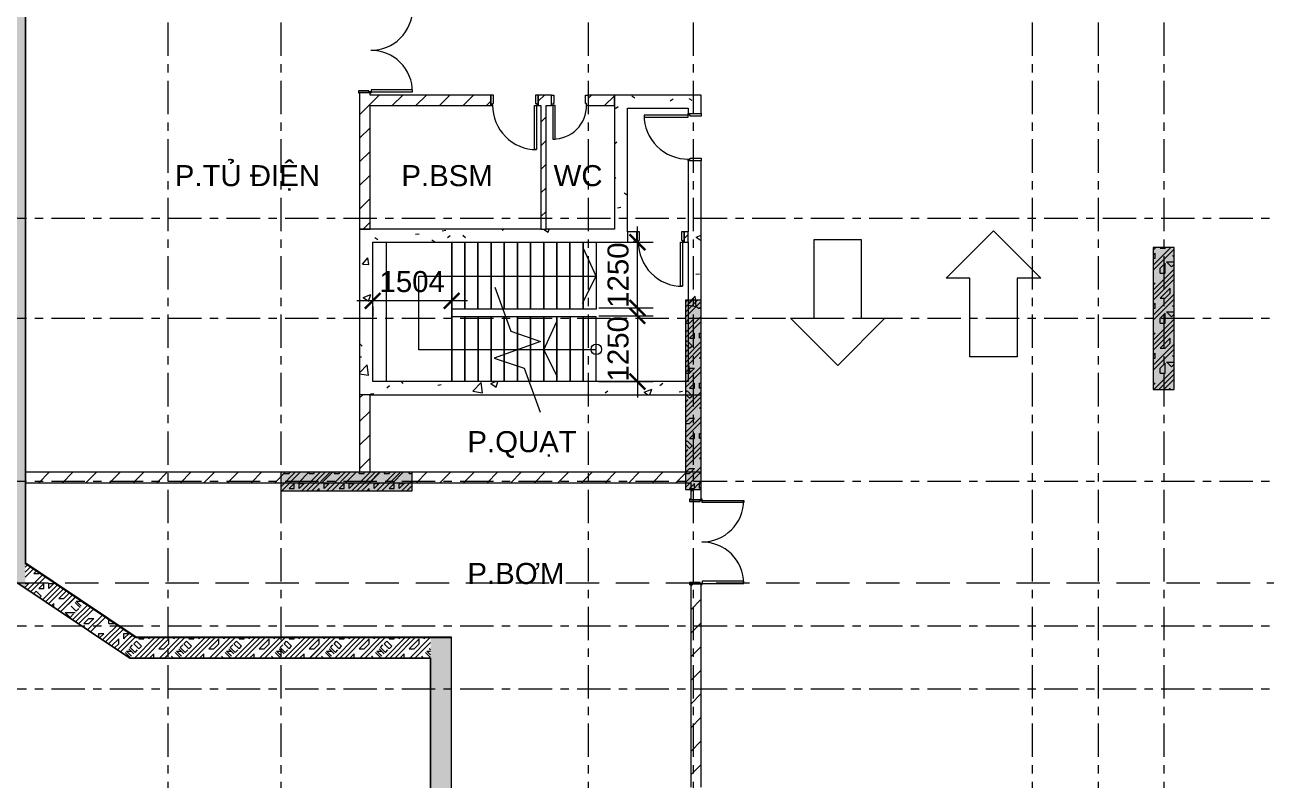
# Model space of a CAD drawing. Header units: millimetres. Extents: x -23040 to 110735, y -14554 to 50786.
# Drawn here: x -11218 to 12400, y 16169 to 30536 of the extents above; entities that cross this region are included whole.
import ezdxf

# ---------------------------------------------------------------- set-up
doc = ezdxf.new("R2010")
doc.units = ezdxf.units.MM
doc.linetypes.add('Grid Line', pattern=[22.225, 12.7, -3.175, 3.175, -3.175])
doc.linetypes.add('HIDDEN2', pattern=[4.7625, 3.175, -1.5875])
doc.layers.get('DEFPOINTS').update_dxf_attribs({"color": 230, "lineweight": 13})
for name, color, linetype, lineweight in [('A-DETL-GENF', 31, 'Continuous', 5), ('CHU', 181, 'Continuous', 5), ('CUA', 31, 'Continuous', 9), ('DIM', 1, 'Continuous', 5), ('HATCH-TUONG', 152, 'Continuous', 9), ('KI-HIEU-1', 151, 'Continuous', 9), ('NET CAT', 3, 'Continuous', 5), ('NET-CAT', 3, 'Continuous', 9), ('TRUC', 225, 'Continuous', 5)]:
    doc.layers.add(name, color=color, linetype=linetype, lineweight=lineweight)
doc.styles.add('Arial_14', font='arial.ttf', dxfattribs={"height": 400})
doc.styles.add('TA1', font='arial.ttf')
doc.dimstyles.new('D_200_KTx2', dxfattribs={"dimtxt": 400, "dimasz": 300, "dimexe": 300, "dimexo": 300, "dimgap": 160, "dimtad": 1, "dimdec": 0, "dimzin": 9, "dimtxsty": 'TA1', "dimblk": 'ARCHTICK', "dimcen": 1, "dimdle": 300, "dimclrd": 256, "dimclre": 256, "dimclrt": 7, "dimadec": 0, "dimazin": 0, "dimtfac": 1, "dimtdec": 0, "dimtix": 1, "dimtmove": 1, "dimatfit": 3, "dimldrblk": 'ARCHTICK', "dimfxl": 1, "dimtolj": 1, "dimtzin": 0, "dimlwd": -1, "dimlwe": -1, "dimarcsym": 0})
pattern_1 = [(45, (95.25, 0), (-476.246, 476.246), []), (45, (190.5, 0), (-476.246, 476.246), []), (45, (0, 0), (-476.246, 476.246), []), (45, (476.25, 0), (-476.246, 476.246), []), (45, (571.5, 0), (-476.246, 476.246), []), (0, (381, 95.25), (0, 952.5), [95.25, -857.25]), (0, (476.25, 190.5), (0, 952.5), [95.25, -857.25]), (45, (381, 95.25), (0, 952.491), [134.683, -1212.342]), (45, (476.25, 95.25), (0, 952.491), [134.683, -1212.342]), (0, (381, 95.25), (0, 952.5), [95.25, -857.25]), (90, (-95.25, 95.25), (-952.5, 6e-14), [95.25, -857.25]), (90, (0, 95.25), (-952.5, 6e-14), [190.5, -762]), (45, (-95.25, 190.5), (0, 952.491), [134.683, -1212.342]), (90, (762, 381), (-952.5, 6e-14), [95.25, -857.25]), (0, (666.75, 381), (0, 952.5), [95.25, -857.25]), (45, (666.75, 381), (0, 952.491), [134.683, -1212.342]), (0, (857.25, 95.25), (0, 952.5), [95.25, -857.25]), (0, (857.25, 571.5), (0, 952.5), [95.25, -857.25]), (90, (1047.75, 666.75), (-952.5, 6e-14), [95.25, -857.25]), (45, (857.25, 571.5), (0, 952.491), [269.367, -1077.659]), (45, (952.5, 571.5), (0, 952.491), [134.683, -1212.342]), (45, (1143, 762), (0, 952.491), [134.683, -1212.342]), (0, (1143, 857.25), (0, 952.5), [95.25, -857.25]), (90, (1143, 762), (-952.5, 6e-14), [95.25, -857.25]), (0, (476.25, 762), (0, 952.5), [95.25, -857.25]), (0, (666.75, 857.25), (0, 952.5), [95.25, -857.25]), (90, (571.5, 762), (-952.5, 6e-14), [95.25, -857.25]), (90, (666.75, 762), (-952.5, 6e-14), [95.25, -857.25]), (45, (476.25, 762), (0, 952.491), [134.684, -1212.342]), (45, (666.75, 762), (0, 952.491), [134.684, -1212.342]), (135, (119, 214.8), (-952.491, 6e-14), [134.683, -1212.342]), (135, (238.1, 333.4), (-952.491, 6e-14), [134.683, -1212.342]), (135, (309.56, 404.8), (-952.491, 6e-14), [134.683, -1212.342]), (135, (333.4, 428.6), (-952.491, 6e-14), [134.683, -1212.342]), (135, (381, 476.25), (-952.491, 6e-14), [134.684, -1212.342]), (135, (404.8, 500.06), (-952.491, 6e-14), [134.683, -1212.342]), (135, (476.25, 571.5), (-952.491, 6e-14), [134.684, -1212.342]), (135, (523.9, 619.1), (-952.491, 6e-14), [134.684, -1212.342]), (45, (119, 214.8), (0, 952.491), [95.25, -1251.775]), (45, (238.1, 333.4), (0, 952.491), [67.361, -1279.665]), (45, (404.8, 500.06), (0, 952.491), [67.361, -1279.665]), (45, (309.56, 595.3), (0, 952.491), [67.361, -1279.665]), (45, (476.25, 571.5), (0, 952.491), [67.361, -1279.665]), (45, (381, 666.75), (0, 952.491), [67.361, -1279.665]), (0, (24.2, 309.5), (0, 952.5), [190.043, -762.457]), (0, (238.1, 523.9), (0, 952.5), [95.25, -857.25])]
pattern_2 = [(45, (95.25, 0), (-476.246, 476.246), []), (45, (190.5, 0), (-476.246, 476.246), []), (45, (0, 0), (-476.246, 476.246), []), (45, (476.25, 0), (-476.246, 476.246), []), (45, (571.5, 0), (-476.246, 476.246), []), (0, (381, 95.25), (0, 952.5), [95.25, -857.25]), (0, (476.25, 190.5), (0, 952.5), [95.25, -857.25]), (45, (381, 95.25), (0, 952.491), [134.684, -1212.342]), (45, (476.25, 95.25), (0, 952.491), [134.684, -1212.342]), (0, (381, 95.25), (0, 952.5), [95.25, -857.25]), (90, (-95.25, 95.25), (-952.5, 6e-14), [95.25, -857.25]), (90, (0, 95.25), (-952.5, 6e-14), [190.5, -762]), (45, (-95.25, 190.5), (0, 952.491), [134.684, -1212.342]), (90, (762, 381), (-952.5, 6e-14), [95.25, -857.25]), (0, (666.75, 381), (0, 952.5), [95.25, -857.25]), (45, (666.75, 381), (0, 952.491), [134.683, -1212.342]), (0, (857.25, 95.25), (0, 952.5), [95.25, -857.25]), (0, (857.25, 571.5), (0, 952.5), [95.25, -857.25]), (90, (1047.75, 666.75), (-952.5, 6e-14), [95.25, -857.25]), (45, (857.25, 571.5), (0, 952.491), [269.367, -1077.659]), (45, (952.5, 571.5), (0, 952.491), [134.683, -1212.342]), (45, (1143, 762), (0, 952.491), [134.684, -1212.342]), (0, (1143, 857.25), (0, 952.5), [95.25, -857.25]), (90, (1143, 762), (-952.5, 6e-14), [95.25, -857.25]), (0, (476.25, 762), (0, 952.5), [95.25, -857.25]), (0, (666.75, 857.25), (0, 952.5), [95.25, -857.25]), (90, (571.5, 762), (-952.5, 6e-14), [95.25, -857.25]), (90, (666.75, 762), (-952.5, 6e-14), [95.25, -857.25]), (45, (476.25, 762), (0, 952.491), [134.684, -1212.342]), (45, (666.75, 762), (0, 952.491), [134.683, -1212.342]), (135, (119, 214.8), (-952.491, 6e-14), [134.684, -1212.342]), (135, (238.1, 333.4), (-952.491, 6e-14), [134.684, -1212.342]), (135, (309.56, 404.8), (-952.491, 6e-14), [134.684, -1212.342]), (135, (333.4, 428.6), (-952.491, 6e-14), [134.683, -1212.342]), (135, (381, 476.25), (-952.491, 6e-14), [134.683, -1212.342]), (135, (404.8, 500.06), (-952.491, 6e-14), [134.684, -1212.342]), (135, (476.25, 571.5), (-952.491, 6e-14), [134.683, -1212.342]), (135, (523.9, 619.1), (-952.491, 6e-14), [134.684, -1212.342]), (45, (119, 214.8), (0, 952.491), [95.25, -1251.776]), (45, (238.1, 333.4), (0, 952.491), [67.361, -1279.665]), (45, (404.8, 500.06), (0, 952.491), [67.361, -1279.665]), (45, (309.56, 595.3), (0, 952.491), [67.361, -1279.665]), (45, (476.25, 571.5), (0, 952.491), [67.361, -1279.665]), (45, (381, 666.75), (0, 952.491), [67.361, -1279.665]), (0, (24.2, 309.5), (0, 952.5), [190.043, -762.457]), (0, (238.1, 523.9), (0, 952.5), [95.25, -857.25])]
pattern_3 = [(45, (0, 0), (-224.5064, 224.5064), [])]
pattern_4 = [(50, (0, 0), (1457.47, -127.51), [152.4, -1676.4]), (355, (0, 0), (-281.94, 1528.454), [121.92, -1341.12]), (100.451, (121.5, -10.6), (1175.54, 1400.93), [129.52, -1424.72]), (46.184, (0, 406.4), (2168.63, -336.34), [228.6, -2514.6]), (96.636, (180.7, 378.4), (1899.22, 1979.42), [194.28, -2137.08]), (351.184, (0, 406.4), (1899.24, 1979.4), [182.88, -2011.68]), (21, (203.2, 304.8), (1212.915, -818.12), [152.4, -1676.4]), (326, (203.2, 304.8), (494.42, 1473.504), [121.92, -1341.12]), (71.451, (304.3, 236.6), (1707.34, 655.37), [129.52, -1424.72]), (37.5, (0, 0), (24.709, 676.44), [67.056, -1257.808, 67.056, -1294.384, -1346.2]), (37.5, (0, 0), (24.709, 676.44), [-2686.304, 67.056, -1279.144]), (7.5, (0, 0), (534.558, 801.444), [67.056, -709.168, 67.056, -1227.328, -513.08]), (7.5, (0, 0), (534.558, 801.444), [-2070.608, 67.056, -446.024]), (327.5, (-453.14, 0), (1084.728, -45.831), [67.056, -440.944, 67.056, -1517.904, -2103.12]), (327.5, (-453.14, 0), (1084.728, -45.831), [-2092.96, 67.056, -2036.064]), (317.5, (-656.3, 0), (1185.035, 203.414), [67.056, -593.344, 67.056, -985.52, -1493.52]), (317.5, (-656.3, 0), (1185.035, 203.414), [-1712.976, 67.056, -1426.464])]

# ---------------------------------------------------------------- blocks, each defined once
blk = doc.blocks.new('ALC1807-ASCENT PLAZA-KET CAU 1_rvt-1-MẶT BẰNG HẦM 1')
at = {"layer": 'HATCH-TUONG', "lineweight": 5}
h = blk.add_hatch(dxfattribs=at)
h.set_pattern_fill('FP_4', color=256, style=0, pattern_type=2)
h.set_pattern_definition(pattern_2)
h.paths.add_polyline_path([(-11209, 19822), (-11209, 45060), (-11599, 45060), (-11599, 20084)], flags=0)
h = blk.add_hatch(dxfattribs=at)
h.set_pattern_fill('FP_4', color=256, style=0, pattern_type=2)
h.set_pattern_definition(pattern_2)
h.paths.add_polyline_path([(-9803, 18880), (-9103, 18880), (-11209, 20292), (-11209, 19822), (-9818, 18890)], flags=0)
h = blk.add_hatch(dxfattribs=at)
h.set_pattern_fill('FP_4', color=256, style=0, pattern_type=2)
h.set_pattern_definition(pattern_2)
h.paths.add_polyline_path([(-3499, 18490), (-3499, 18880), (-9803, 18880), (-9221, 18490)], flags=0)
h = blk.add_hatch(dxfattribs=at)
h.set_pattern_fill('FP_4', color=256, style=0, pattern_type=2)
h.set_pattern_definition(pattern_2)
h.paths.add_polyline_path([(-3499, -2720), (-3109, -2720), (-3109, 18880), (-3499, 18880), (-3499, -2710)], flags=0)
at = {"layer": 'NET CAT'}
for points in [[(10651, 23600), (10651, 26300), (10251, 26300), (10251, 23600)], [(1651, 21700), (1651, 25300), (1351, 25300), (1351, 21700)], [(-3849, 21675), (-3849, 22025), (-6349, 22025), (-6349, 21675)]]:
    blk.add_hatch(color=256, dxfattribs=at).paths.add_polyline_path(points, flags=0)
at = {"layer": 'NET CAT', "lineweight": 13}
for p, q in [((10651, 26300), (10251, 26300)), ((10251, 26300), (10251, 23600)), ((10651, 23600), (10651, 26300)), ((1651, 25300), (1351, 25300)), ((1351, 25300), (1351, 21700)), ((1651, 21700), (1651, 25300)), ((10251, 23600), (10651, 23600)), ((-3849, 22025), (-6349, 22025)), ((-6349, 22025), (-6349, 21675)), ((-3849, 21675), (-3849, 22025)), ((-6349, 21675), (-3849, 21675)), ((1351, 21700), (1651, 21700))]:
    blk.add_line(p, q, dxfattribs=at)
at = {"layer": 'NET-CAT', "lineweight": 9}
for p, q in [((-11209, 45050), (-11209, 20292)), ((-11199, 20285), (-11209, 20292)), ((-11199, 20285), (-9117, 18890)), ((-9103, 18880), (-9117, 18890)), ((-9103, 18880), (-3499, 18880)), ((-3499, 18880), (-3109, 18880)), ((-3109, 18880), (-3109, 6440))]:
    blk.add_line(p, q, dxfattribs=at)
at = {"layer": 'NET-CAT'}
for p, q in [((-11199, 20297), (-11199, 45050)), ((-11599, 20084), (-11209, 19822)), ((-9099, 18890), (-11199, 20297)), ((-11209, 19822), (-11199, 19816)), ((-11199, 19816), (-9818, 18890)), ((-9818, 18890), (-9803, 18880)), ((-9803, 18880), (-9221, 18490)), ((-3499, 18890), (-9099, 18890)), ((-3109, 18890), (-3499, 18890)), ((-3099, 18890), (-3109, 18890)), ((-3099, 6450), (-3099, 18890)), ((-9221, 18490), (-3499, 18490)), ((-3499, 18490), (-3499, -2710))]:
    blk.add_line(p, q, dxfattribs=at)
blk = doc.blocks.new('THANG  BO 2 - THANG  BO 2-372145-MẶT BẰNG HẦM 1')
at = {"layer": 'A-DETL-GENF'}
for p, q in [((-4049, 26377), (-4049, 23742)), ((-2799, 25127), (-2799, 26377)), ((-2799, 26377), (-2799, 25127)), ((-2549, 25127), (-2549, 26377)), ((-2549, 26377), (-2549, 25127)), ((-2299, 25127), (-2299, 26377)), ((-2299, 26377), (-2299, 25127)), ((-2049, 25127), (-2049, 26377)), ((-2049, 26377), (-2049, 25127)), ((-1799, 25127), (-1799, 26377)), ((-1799, 26377), (-1799, 25127)), ((-1549, 25127), (-1549, 26377)), ((-1549, 26377), (-1549, 25127)), ((-1299, 25127), (-1299, 26377)), ((-1299, 26377), (-1299, 25127)), ((-1049, 25127), (-1049, 26377)), ((-1049, 26377), (-1049, 25127)), ((-799, 25127), (-799, 26377)), ((-799, 26377), (-799, 25127)), ((-549, 25127), (-549, 26377)), ((-549, 26377), (-549, 25127)), ((-299, 25127), (-299, 26377)), ((-299, 26377), (-299, 25127)), ((-49, 25752), (-294, 26276)), ((-49, 26377), (-49, 25127)), ((-3424, 24352), (-3424, 25752)), ((-3424, 25752), (-49, 25752)), ((-311, 25236), (-49, 25752)), ((-1981, 25541), (-1676, 24704)), ((-2798, 24977), (-2799, 25127)), ((-49, 25127), (-2799, 25127)), ((-48, 24977), (-2798, 24977)), ((-2798, 24977), (-2798, 23742)), ((-2798, 23742), (-2798, 24977)), ((-2548, 24977), (-2548, 23742)), ((-2548, 23742), (-2548, 24977)), ((-2298, 24977), (-2298, 23742)), ((-2298, 23742), (-2298, 24977)), ((-2048, 24977), (-2048, 23742)), ((-2048, 23742), (-2048, 24977)), ((-1798, 24977), (-1798, 24261)), ((-1798, 24261), (-1798, 24977)), ((-1548, 24977), (-1548, 24661)), ((-1548, 24661), (-1548, 24977)), ((-1298, 24977), (-1298, 24577)), ((-1298, 24577), (-1298, 24977)), ((-1048, 24977), (-1048, 23742)), ((-1048, 23742), (-1048, 24977)), ((-1048, 24352), (-802, 24876)), ((-798, 24977), (-798, 23742)), ((-798, 23742), (-798, 24977)), ((-548, 24977), (-548, 23742)), ((-548, 23742), (-548, 24977)), ((-298, 24977), (-298, 23742)), ((-298, 23742), (-298, 24977)), ((-48, 23742), (-48, 24977)), ((-48, 23742), (-48, 24977)), ((-1676, 24704), (-1108, 24512)), ((-1548, 24661), (-1548, 24352)), ((-1548, 24352), (-1548, 24661)), ((-1298, 24577), (-1298, 24443)), ((-1298, 24443), (-1298, 24577)), ((-48, 24352), (-3424, 24352)), ((-1108, 24512), (-1989, 24192)), ((-1548, 24352), (-1548, 24043)), ((-1548, 24043), (-1548, 24352)), ((-1298, 24443), (-1298, 23742)), ((-1298, 23742), (-1298, 24443)), ((-786, 23836), (-1048, 24352)), ((-1989, 24192), (-1420, 24000)), ((-1798, 24261), (-1798, 24127)), ((-1798, 24127), (-1798, 24261)), ((-1798, 24127), (-1798, 23742)), ((-1798, 23742), (-1798, 24127)), ((-1548, 24043), (-1548, 23742)), ((-1548, 23742), (-1548, 24043)), ((-1420, 24000), (-1115, 23163))]:
    blk.add_line(p, q, dxfattribs=at)
blk.add_circle((-48, 24360), 100, dxfattribs=at)
blk = doc.blocks.new('_ArchTick')
at = {"color": 0, "const_width": 0.15}
blk.add_lwpolyline([(-0.5, -0.5), (0.5, 0.5)], dxfattribs=at)
blk = doc.blocks.new('*D51')
at = {"layer": 'DEFPOINTS', "color": 0, "transparency": 16777216}
for p in [(-599, 26400), (436, 26400), (-599, 25150)]:
    blk.add_point(p, dxfattribs=at)
at = {"layer": 'DIM', "transparency": 16777216}
for p, q in [((436, 26400), (436, 26700)), ((-299, 26400), (736, 26400)), ((436, 25150), (436, 26400)), ((-299, 25150), (736, 25150)), ((436, 25150), (436, 24850))]:
    blk.add_line(p, q, dxfattribs=at)
at = {"layer": 'DIM', "transparency": 16777216, "xscale": 300, "yscale": 300, "zscale": 300}
for p, rotation in [((436, 26400), 270), ((436, 25150), 90)]:
    blk.add_blockref('_ArchTick', p, dxfattribs=dict(at, rotation=rotation))
at = {"layer": 'DIM', "color": 7, "transparency": 16777216, "insert": (71, 25775), "char_height": 400, "attachment_point": 5, "rotation": 90, "style": 'TA1'}
blk.add_mtext('\\A1;1250', dxfattribs=at)
blk = doc.blocks.new('*D52')
at = {"layer": 'DEFPOINTS', "color": 0, "transparency": 16777216}
for p in [(-599, 25000), (-599, 23750), (436, 23750)]:
    blk.add_point(p, dxfattribs=at)
at = {"layer": 'DIM', "transparency": 16777216}
for p, q in [((436, 25000), (436, 25300)), ((-299, 25000), (736, 25000)), ((436, 25000), (436, 23750)), ((-299, 23750), (736, 23750)), ((436, 23750), (436, 23450))]:
    blk.add_line(p, q, dxfattribs=at)
at = {"layer": 'DIM', "transparency": 16777216, "xscale": 300, "yscale": 300, "zscale": 300}
for p, rotation in [((436, 25000), 270), ((436, 23750), 90)]:
    blk.add_blockref('_ArchTick', p, dxfattribs=dict(at, rotation=rotation))
at = {"layer": 'DIM', "color": 7, "transparency": 16777216, "insert": (71, 24375), "char_height": 400, "attachment_point": 5, "rotation": 90, "style": 'TA1'}
blk.add_mtext('\\A1;1250', dxfattribs=at)
blk = doc.blocks.new('*D66')
at = {"layer": 'DEFPOINTS', "color": 0, "transparency": 16777216}
for p in [(-4599, 25480), (-4599, 25285), (-3096, 25480)]:
    blk.add_point(p, dxfattribs=at)
at = {"layer": 'DIM', "transparency": 16777216}
for p, q in [((-2796, 25285), (-4899, 25285)), ((-4599, 25180), (-4599, 24985)), ((-3096, 25180), (-3096, 24985))]:
    blk.add_line(p, q, dxfattribs=at)
at = {"layer": 'DIM', "transparency": 16777216, "xscale": 300, "yscale": 300, "zscale": 300, "rotation": 180}
blk.add_blockref('_ArchTick', (-4599, 25285), dxfattribs=at)
at = {"layer": 'DIM', "transparency": 16777216, "xscale": 300, "yscale": 300, "zscale": 300}
blk.add_blockref('_ArchTick', (-3096, 25285), dxfattribs=at)
at = {"layer": 'DIM', "color": 7, "transparency": 16777216, "insert": (-3848, 25650), "char_height": 400, "attachment_point": 5, "style": 'TA1'}
blk.add_mtext('\\A1;1504', dxfattribs=at)
blk = doc.blocks.new('CUA 1 CANH MO - 2 - Type 1-499902-MẶT BẰNG HẦM 1')
at = {"layer": 'CUA', "lineweight": 5}
for p, q in [((-349, -127), (-349, 123)), ((-349, 123), (-299, 123)), ((-299, 123), (-299, -86)), ((501, 123), (551, 123)), ((501, -86), (501, 123)), ((551, 123), (551, -127)), ((-319, -127), (-349, -127)), ((-319, -86), (-319, -127)), ((-299, -86), (-319, -86)), ((521, -86), (501, -86)), ((521, -127), (521, -86)), ((551, -127), (521, -127))]:
    blk.add_line(p, q, dxfattribs=at)
at = {"layer": 'CUA'}
for p, q in [((-278, -127), (-318, -127)), ((-318, -127), (-318, -965)), ((-278, -965), (-278, -127)), ((-318, -965), (-278, -965))]:
    blk.add_line(p, q, dxfattribs=at)
at = {"layer": 'CUA', "lineweight": 5}
blk.add_arc((-318, -127), 838, 270, 0.5, dxfattribs=at)
blk = doc.blocks.new('CUA 2 CANH MO KHUNG NHOM - 1 - Type 1-402315-MẶT BẰNG HẦM 1')
at = {"layer": 'CUA'}
for p, q in [((-688, 911), (-648, 911)), ((-688, 122), (-688, 911)), ((-648, 911), (-648, 122)), ((850, 911), (850, 122)), ((890, 911), (850, 911)), ((890, 122), (890, 911)), ((-648, 122), (-688, 122)), ((850, 122), (890, 122))]:
    blk.add_line(p, q, dxfattribs=at)
at = {"layer": 'CUA', "lineweight": 5}
for p, q in [((-689, 122), (-709, 122)), ((-709, 122), (-709, 102)), ((-709, 102), (-699, 102)), ((-699, 102), (-699, -98)), ((-689, 81), (-689, 122)), ((-669, 81), (-689, 81)), ((-669, -118), (-669, 81)), ((891, 81), (871, 81)), ((871, 81), (871, -118)), ((911, 122), (891, 122)), ((891, 122), (891, 81)), ((901, -98), (901, 102)), ((901, 102), (911, 102)), ((911, 102), (911, 122)), ((-699, -98), (-709, -98)), ((-709, -98), (-709, -118)), ((-709, -118), (-669, -118)), ((871, -118), (911, -118)), ((911, -98), (901, -98)), ((911, -118), (911, -98))]:
    blk.add_line(p, q, dxfattribs=at)
for centre, start, end in [((-688, 122), 359.5, 90), ((890, 122), 90, 180.5)]:
    blk.add_arc(centre, 788, start, end, dxfattribs=at)
blk = doc.blocks.new('CUA 1 CANH MO - 2 - Type 700-540130-MẶT BẰNG HẦM 1')
at = {"layer": 'CUA', "lineweight": 5}
for p, q in [((-249, -102), (-249, 98)), ((-249, 98), (-199, 98)), ((-199, 98), (-199, -61)), ((401, 98), (451, 98)), ((401, -61), (401, 98)), ((451, 98), (451, -102)), ((-219, -102), (-249, -102)), ((-219, -61), (-219, -102)), ((-199, -61), (-219, -61)), ((421, -61), (401, -61)), ((421, -102), (421, -61)), ((451, -102), (421, -102))]:
    blk.add_line(p, q, dxfattribs=at)
at = {"layer": 'CUA'}
for p, q in [((-178, -102), (-218, -102)), ((-218, -102), (-218, -740)), ((-178, -740), (-178, -102)), ((-218, -740), (-178, -740))]:
    blk.add_line(p, q, dxfattribs=at)
at = {"layer": 'CUA', "lineweight": 5}
blk.add_arc((-218, -102), 638, 270, 0.5, dxfattribs=at)
blk = doc.blocks.new('CUA 1 CANH MO - 2 - Type 1-540443-MẶT BẰNG HẦM 1')
at = {"layer": 'CUA'}
for p, q in [((-318, 940), (-278, 940)), ((-318, 102), (-318, 940)), ((-278, 940), (-278, 102)), ((-278, 102), (-318, 102))]:
    blk.add_line(p, q, dxfattribs=at)
at = {"layer": 'CUA', "lineweight": 5}
for p, q in [((-319, 102), (-349, 102)), ((-349, 102), (-349, -98)), ((-319, 61), (-319, 102)), ((-299, 61), (-319, 61)), ((-299, -98), (-299, 61)), ((521, 61), (501, 61)), ((501, 61), (501, -98)), ((551, 102), (521, 102)), ((521, 102), (521, 61)), ((551, -98), (551, 102)), ((-349, -98), (-299, -98)), ((501, -98), (551, -98))]:
    blk.add_line(p, q, dxfattribs=at)
blk.add_arc((-318, 102), 838, 359.5, 90, dxfattribs=at)
blk = doc.blocks.new('AROW - AROW-548896-MẶT BẰNG HẦM 1')
at = {"layer": 'A-DETL-GENF'}
for p, q in [((0, 0), (900, 900)), ((900, 900), (900, 450)), ((900, 450), (2400, 450)), ((2400, 450), (2400, -450)), ((900, -900), (0, 0)), ((2400, -450), (900, -450)), ((900, -450), (900, -900))]:
    blk.add_line(p, q, dxfattribs=at)

msp = doc.modelspace()

# ---------------------------------------------------------------- hatches: boundary and pattern name
at = {"layer": 'HATCH-TUONG', "lineweight": 5}
h = msp.add_hatch(dxfattribs=at)
h.set_pattern_fill('FP_1', color=256, style=0, pattern_type=2)
h.set_pattern_definition(pattern_1)
h.paths.add_polyline_path([(-11209.5, 19822.3), (-11209.5, 45059.9), (-11599.5, 45059.9), (-11599.5, 20083.7)], flags=0)
h = msp.add_hatch(dxfattribs=at)
h.set_pattern_fill('FP_2', color=256, style=0, pattern_type=2)
h.set_pattern_definition(pattern_3)
h.paths.add_polyline_path([(-4649.5, 26649.9), (-4649.5, 29249.9), (-4849.5, 29249.9), (-4849.5, 26649.9)], flags=0)
h.paths.add_polyline_path([(-4649.5, 30849.9), (-4649.5, 32799.9), (-4849.5, 32799.9), (-4849.5, 30849.9)], flags=0)
h = msp.add_hatch(dxfattribs=at)
h.set_pattern_fill('FP_2', color=256, style=0, pattern_type=2)
h.set_pattern_definition(pattern_3)
h.paths.add_polyline_path([(-1399.5, 28999.9), (-1199.5, 28999.9), (-1199.5, 29199.9), (-1449.5, 29199.9), (-1449.5, 28999.9)], flags=0)
h.paths.add_polyline_path([(-2387.7, 28999.9), (-2349.5, 28999.9), (-2349.5, 29199.9), (-4649.5, 29199.9), (-4649.5, 28999.9)], flags=0)
h.paths.add_polyline_path([(-499.5, 28999.9), (0.5, 28999.9), (0.5, 29199.9), (-499.5, 29199.9)], flags=0)
h = msp.add_hatch(dxfattribs=at)
h.set_pattern_fill('FP_3', color=256, style=0, pattern_type=2)
h.set_pattern_definition(pattern_4)
h.paths.add_polyline_path([(1400.5, 28949.9), (1650.5, 28949.9), (1650.5, 29199.9), (0.5, 29199.9), (0.5, 28949.9), (517, 28949.9)], flags=0)
h = msp.add_hatch(dxfattribs=at)
h.set_pattern_fill('FP_2', color=256, style=0, pattern_type=2)
h.set_pattern_definition(pattern_3)
h.paths.add_polyline_path([(-1299.5, 26649.9), (-1299.5, 28999.9), (-1399.5, 28999.9), (-1399.5, 26649.9)], flags=0)
h = msp.add_hatch(dxfattribs=at)
h.set_pattern_fill('FP_3', color=256, style=0, pattern_type=2)
h.set_pattern_definition(pattern_4)
h.paths.add_polyline_path([(0.5, 26399.9), (250.5, 26399.9), (250.5, 28949.9), (0.5, 28949.9), (0.5, 26649.9)], flags=0)
h = msp.add_hatch(dxfattribs=at)
h.set_pattern_fill('FP_3', color=256, style=0, pattern_type=2)
h.set_pattern_definition(pattern_4)
h.paths.add_polyline_path([(1400.5, 23749.9), (1650.5, 23749.9), (1650.5, 27949.9), (1400.5, 27949.9), (1400.5, 23964.6)], flags=0)
h.paths.add_polyline_path([(1650.5, 28849.9), (1650.5, 28949.9), (1400.5, 28949.9), (1400.5, 28849.9)], flags=0)
h = msp.add_hatch(dxfattribs=at)
h.set_pattern_fill('FP_3', color=256, style=0, pattern_type=2)
h.set_pattern_definition(pattern_4)
h.paths.add_polyline_path([(-4599.5, 23749.9), (-4599.5, 26649.9), (-4849.5, 26649.9), (-4849.5, 23749.9)], flags=0)
h = msp.add_hatch(dxfattribs=at)
h.set_pattern_fill('FP_3', color=256, style=0, pattern_type=2)
h.set_pattern_definition(pattern_4)
h.paths.add_polyline_path([(-4599.5, 26399.9), (0.5, 26399.9), (0.5, 26649.9), (-4599.5, 26649.9)], flags=0)
h = msp.add_hatch(dxfattribs=at)
h.set_pattern_fill('FP_2', color=256, style=0, pattern_type=2)
h.set_pattern_definition(pattern_3)
h.paths.add_polyline_path([(1400.5, 26399.9), (1400.5, 26599.9), (1325.5, 26599.9), (1325.5, 26399.9)], flags=0)
h.paths.add_polyline_path([(250.5, 26399.9), (425.5, 26399.9), (425.5, 26599.9), (250.5, 26599.9)], flags=0)
h = msp.add_hatch(dxfattribs=at)
h.set_pattern_fill('FP_3', color=256, style=0, pattern_type=2)
h.set_pattern_definition(pattern_4)
h.paths.add_polyline_path([(1650.5, 23499.9), (1650.5, 23749.9), (-4849.5, 23749.9), (-4849.5, 23499.9), (1325.5, 23499.9)], flags=0)
h = msp.add_hatch(dxfattribs=at)
h.set_pattern_fill('FP_2', color=256, style=0, pattern_type=2)
h.set_pattern_definition(pattern_3)
h.paths.add_polyline_path([(-4649.5, 22024.9), (-4649.5, 23499.9), (-4849.5, 23499.9), (-4849.5, 22024.9)], flags=0)
h = msp.add_hatch(dxfattribs=at)
h.set_pattern_fill('FP_2', color=256, style=0, pattern_type=2)
h.set_pattern_definition(pattern_3)
h.paths.add_polyline_path([(1450.5, 21824.9), (1450.5, 22024.9), (-11209.5, 22024.9), (-11209.5, 21824.9), (1325.5, 21824.9)], flags=0)
h = msp.add_hatch(dxfattribs=at)
h.set_pattern_fill('FP_2', color=256, style=0, pattern_type=2)
h.set_pattern_definition(pattern_3)
h.paths.add_polyline_path([(1450.5, 15849.9), (1650.5, 15849.9), (1650.5, 19899.9), (1450.5, 19899.9), (1450.5, 16049.9)], flags=0)
h.paths.add_polyline_path([(1650.5, 21499.9), (1650.5, 22024.9), (1450.5, 22024.9), (1450.5, 21499.9)], flags=0)
h = msp.add_hatch(dxfattribs=at)
h.set_pattern_fill('FP_1', color=256, style=0, pattern_type=2)
h.set_pattern_definition(pattern_1)
h.paths.add_polyline_path([(-9803.1, 18879.9), (-9102.5, 18879.9), (-11209.5, 20291.8), (-11209.5, 19822.3), (-9818, 18889.9)], flags=0)
h = msp.add_hatch(dxfattribs=at)
h.set_pattern_fill('FP_1', color=256, style=0, pattern_type=2)
h.set_pattern_definition(pattern_1)
h.paths.add_polyline_path([(-3499.5, 18489.9), (-3499.5, 18879.9), (-9803.1, 18879.9), (-9221.1, 18489.9)], flags=0)
h = msp.add_hatch(dxfattribs=at)
h.set_pattern_fill('FP_1', color=256, style=0, pattern_type=2)
h.set_pattern_definition(pattern_1)
h.paths.add_polyline_path([(-3499.5, -2720.1), (-3109.5, -2720.1), (-3109.5, 18879.9), (-3499.5, 18879.9), (-3499.5, -2710.1)], flags=0)
at = {"layer": 'NET CAT'}
h = msp.add_hatch(dxfattribs=at)
h.set_pattern_fill('FP_1', color=256, style=0, pattern_type=2)
h.set_pattern_definition(pattern_1)
h.paths.add_polyline_path([(10650.5, 23599.9), (10650.5, 26299.9), (10250.5, 26299.9), (10250.5, 23599.9), (10625.5, 23599.9)], flags=0)
h = msp.add_hatch(dxfattribs=at)
h.set_pattern_fill('FP_1', color=256, style=0, pattern_type=2)
h.set_pattern_definition(pattern_1)
h.paths.add_polyline_path([(1650.5, 21699.9), (1650.5, 25299.9), (1350.5, 25299.9), (1350.5, 21699.9)], flags=0)
h = msp.add_hatch(dxfattribs=at)
h.set_pattern_fill('FP_1', color=256, style=0, pattern_type=2)
h.set_pattern_definition(pattern_1)
h.paths.add_polyline_path([(-3849.5, 21674.9), (-3849.5, 22024.9), (-6349.5, 22024.9), (-6349.5, 21674.9)], flags=0)

# ---------------------------------------------------------------- linework, layer by layer
at = {"layer": 'NET CAT', "lineweight": 13}
for p, q in [((10650.5, 26299.9), (10250.5, 26299.9)), ((10250.5, 26299.9), (10250.5, 23599.9)), ((10650.5, 23599.9), (10650.5, 26299.9)), ((1650.5, 25299.9), (1350.5, 25299.9)), ((1350.5, 25299.9), (1350.5, 21699.9)), ((1650.5, 21699.9), (1650.5, 25299.9)), ((10250.5, 23599.9), (10650.5, 23599.9)), ((-3849.5, 22024.9), (-6349.5, 22024.9)), ((-6349.5, 22024.9), (-6349.5, 21999.9)), ((-6349.5, 21999.9), (-6349.5, 21699.9)), ((-3849.5, 21999.9), (-3849.5, 22024.9)), ((-3849.5, 21699.9), (-3849.5, 21999.9)), ((-6349.5, 21699.9), (-6349.5, 21674.9)), ((-6349.5, 21674.9), (-3849.5, 21674.9)), ((-3849.5, 21674.9), (-3849.5, 21699.9)), ((1350.5, 21699.9), (1650.5, 21699.9))]:
    msp.add_line(p, q, dxfattribs=at)
at = {"layer": 'NET-CAT', "lineweight": 15}
for p, q in [((-11209.5, 45059.9), (-11209.5, 20291.8)), ((-4849.5, 29249.9), (-4849.5, 26649.9)), ((-4649.5, 29249.9), (-4849.5, 29249.9)), ((-4649.5, 29199.9), (-4649.5, 29249.9)), ((-2349.5, 29199.9), (-4649.5, 29199.9)), ((-2349.5, 28999.9), (-2349.5, 29199.9)), ((-1199.5, 29199.9), (-1449.5, 29199.9)), ((-1449.5, 29199.9), (-1449.5, 28999.9)), ((-1199.5, 28999.9), (-1199.5, 29199.9)), ((0.5, 29199.9), (-499.5, 29199.9)), ((-499.5, 29199.9), (-499.5, 28999.9)), ((1650.5, 29199.9), (0.5, 29199.9)), ((1650.5, 28949.9), (1650.5, 29199.9)), ((-4649.5, 26649.9), (-4649.5, 28999.9)), ((-4649.5, 28999.9), (-2349.5, 28999.9)), ((-1449.5, 28999.9), (-1399.5, 28999.9)), ((-1399.5, 28999.9), (-1399.5, 26649.9)), ((-1299.5, 28999.9), (-1199.5, 28999.9)), ((-1299.5, 26649.9), (-1299.5, 28999.9)), ((-499.5, 28999.9), (0.5, 28999.9)), ((0.5, 28999.9), (0.5, 28949.9)), ((0.5, 28949.9), (0.5, 26649.9)), ((250.5, 28949.9), (1400.5, 28949.9)), ((250.5, 26599.9), (250.5, 28949.9)), ((1400.5, 28949.9), (1400.5, 28849.9)), ((1400.5, 28849.9), (1650.5, 28849.9)), ((1650.5, 28849.9), (1650.5, 28949.9)), ((1400.5, 27949.9), (1400.5, 26649.9)), ((1650.5, 27949.9), (1400.5, 27949.9)), ((1650.5, 26649.9), (1650.5, 27949.9)), ((-4849.5, 26649.9), (-4849.5, 23749.9)), ((-4599.5, 26649.9), (-4649.5, 26649.9)), ((-1399.5, 26649.9), (-4599.5, 26649.9)), ((0.5, 26649.9), (-1299.5, 26649.9)), ((425.5, 26599.9), (250.5, 26599.9)), ((425.5, 26399.9), (425.5, 26599.9)), ((1400.5, 26599.9), (1325.5, 26599.9)), ((1325.5, 26599.9), (1325.5, 26399.9)), ((1400.5, 26649.9), (1400.5, 26599.9)), ((1650.5, 23749.9), (1650.5, 26649.9)), ((-4599.5, 23749.9), (-4599.5, 26399.9)), ((-4599.5, 26399.9), (0.5, 26399.9)), ((0.5, 26399.9), (250.5, 26399.9)), ((250.5, 26399.9), (425.5, 26399.9)), ((1325.5, 26399.9), (1400.5, 26399.9)), ((1400.5, 26399.9), (1400.5, 23749.9)), ((-4849.5, 23749.9), (-4849.5, 23499.9)), ((1325.5, 23749.9), (-4599.5, 23749.9)), ((1400.5, 23749.9), (1325.5, 23749.9)), ((1650.5, 23499.9), (1650.5, 23749.9)), ((-4849.5, 23499.9), (-4849.5, 22024.9)), ((-4649.5, 23499.9), (1325.5, 23499.9)), ((-4649.5, 22024.9), (-4649.5, 23499.9)), ((1325.5, 23499.9), (1650.5, 23499.9)), ((-4849.5, 22024.9), (-11209.5, 22024.9)), ((-11209.5, 22024.9), (-11209.5, 21824.9)), ((1325.5, 22024.9), (-4649.5, 22024.9)), ((1450.5, 22024.9), (1325.5, 22024.9)), ((1650.5, 22024.9), (1450.5, 22024.9)), ((1650.5, 21699.9), (1650.5, 22024.9)), ((-11209.5, 21824.9), (-6349.5, 21824.9)), ((-6349.5, 21824.9), (-3849.5, 21824.9)), ((-3849.5, 21824.9), (1325.5, 21824.9)), ((1325.5, 21824.9), (1450.5, 21824.9)), ((1450.5, 21824.9), (1450.5, 21699.9)), ((1450.5, 21699.9), (1450.5, 21499.9)), ((1450.5, 21499.9), (1650.5, 21499.9)), ((1650.5, 21499.9), (1650.5, 21699.9)), ((-11209.5, 20291.8), (-9102.5, 18879.9)), ((1450.5, 19899.9), (1450.5, 16037.4)), ((1650.5, 19899.9), (1450.5, 19899.9)), ((1650.5, 16037.4), (1650.5, 19899.9)), ((-9102.5, 18879.9), (-3109.5, 18879.9)), ((-3109.5, 18879.9), (-3109.5, 6439.9))]:
    msp.add_line(p, q, dxfattribs=at)
at = {"layer": 'NET-CAT'}
for p, q in [((-11199.5, 20297.1), (-11199.5, 45049.9)), ((0.5, 29199.9), (0.5, 28999.9)), ((0.5, 28999.9), (0.5, 29199.9)), ((-4849.5, 26649.9), (-4649.5, 26649.9)), ((-4649.5, 26649.9), (-4849.5, 26649.9)), ((-1399.5, 26649.9), (-1299.5, 26649.9)), ((250.5, 26599.9), (250.5, 26399.9)), ((1400.5, 26399.9), (1400.5, 26599.9)), ((-4649.5, 23499.9), (-4849.5, 23499.9)), ((-11599.5, 20083.7), (-9221.1, 18489.9)), ((-9099.5, 18889.9), (-11199.5, 20297.1)), ((-3099.5, 18889.9), (-9099.5, 18889.9)), ((-3099.5, 6449.9), (-3099.5, 18889.9)), ((-9221.1, 18489.9), (-3499.5, 18489.9)), ((-3499.5, 18489.9), (-3499.5, -3110.1))]:
    msp.add_line(p, q, dxfattribs=at)
at = {"layer": 'TRUC', "linetype": 'Grid Line', "ltscale": 50}
for p, q in [((1500.5, 47249.9), (1500.5, -10277.6)), ((7950.5, 47249.9), (7950.5, -7610.1)), ((9200.5, 47249.9), (9200.5, -10277.6)), ((10450.5, 47249.9), (10450.5, -7610.1)), ((48819.1, 26849.9), (-15192.4, 26849.9)), ((48819.1, 24949.9), (-17507, 24949.9)), ((48819.1, 21849.9), (-15192.4, 21849.9)), ((48819.1, 19099.9), (-15192.4, 19099.9)), ((48819.1, 17899.9), (-17507, 17899.9))]:
    msp.add_line(p, q, dxfattribs=at)

# ---------------------------------------------------------------- block references
at = {"lineweight": 5}
for name, p, rotation in [('CUA 2 CANH MO KHUNG NHOM - 1 - Type 1-402315-MẶT BẰNG HẦM 1', (-4751.7, 30151.4), 270), ('CUA 1 CANH MO - 2 - Type 1-540443-MẶT BẰNG HẦM 1', (-1798, 29102.2), 180), ('CUA 1 CANH MO - 2 - Type 1-499902-MẶT BẰNG HẦM 1', (1527.8, 28501.4), 270), ('CUA 1 CANH MO - 2 - Type 1-540443-MẶT BẰNG HẦM 1', (977, 26502.2), 180), ('AROW - AROW-548896-MẶT BẰNG HẦM 1', (4247.3, 24053.5), 90), ('AROW - AROW-548896-MẶT BẰNG HẦM 1', (7213.7, 26618.7), 270), ('CUA 2 CANH MO KHUNG NHOM - 1 - Type 1-402315-MẶT BẰNG HẦM 1', (1548.3, 20801.4), 270)]:
    msp.add_blockref(name, p, dxfattribs=dict(at, rotation=rotation))
msp.add_blockref('CUA 1 CANH MO - 2 - Type 700-540130-MẶT BẰNG HẦM 1', (-950.9, 29102.2), dxfattribs=at)

# ---------------------------------------------------------------- texts
at = {"layer": 'CHU', "color": 7, "char_height": 400, "attachment_point": 1, "line_spacing_factor": 0.936439, "style": 'Arial_14', "bg_fill": 3, "box_fill_scale": 1.25, "bg_fill_color": 256, "bg_fill_true_color": 13158600, "bg_fill_transparency": 0}
for s, insert, width in [('\\pt2540,5080,7620,10160,12700,15240,17780,20320,22860,25400,27940,30480,33020,35560,38100,40640,43180,45720,48260,50800,53340,55880,58420,60960,63500,66040,68580,71120,73660,76200,78740,81280;P.TỦ ĐIỆN', (-8365, 27867.3), 2860.32), ('\\pt2540,5080,7620,10160,12700,15240,17780,20320,22860,25400,27940,30480,33020,35560,38100,40640,43180,45720,48260,50800,53340,55880,58420,60960,63500,66040,68580,71120,73660,76200,78740,81280;P.BSM', (-4052.9, 27867.3), 1803.86), ('\\pt2540,5080,7620,10160,12700,15240,17780,20320,22860,25400,27940,30480,33020,35560,38100,40640,43180,45720,48260,50800,53340,55880,58420,60960,63500,66040,68580,71120,73660,76200,78740,81280;P.QUẠT', (-2797.1, 22807.3), 2151.3), ('\\pt2540,5080,7620,10160,12700,15240,17780,20320,22860,25400,27940,30480,33020,35560,38100,40640,43180,45720,48260,50800,53340,55880,58420,60960,63500,66040,68580,71120,73660,76200,78740,81280;P.BƠM', (-2797.1, 20300), 1910.92)]:
    msp.add_mtext(s, dxfattribs=dict(at, insert=insert, width=width))

# ---------------------------------------------------------------- dimensions: what is measured, and where the dimension line sits
at = {"layer": 'DIM'}
for base, p1, p2, picture, middle in [((435.6, 26399.9), (-599.4, 25149.9), (-599.4, 26399.9), '*D51', (71.3, 25774.9)), ((435.6, 23749.9), (-598.9, 24999.9), (-598.9, 23749.9), '*D52', (71.3, 24374.9))]:
    dim = msp.add_linear_dim(base=base, p1=p1, p2=p2, angle=90, dimstyle='D_200_KTx2', dxfattribs=at)
    dim.commit()
    dim.dimension.update_dxf_attribs({"geometry": picture, "text_midpoint": middle})
dim = msp.add_linear_dim(base=(-4599.5, 25285.3), p1=(-3095.8, 25480), p2=(-4599.5, 25480), dimstyle='D_200_KTx2', dxfattribs=at)
dim.commit()
dim.dimension.update_dxf_attribs({"geometry": '*D66', "text_midpoint": (-3847.6, 25649.5)})

# ---------------------------------------------------------------- next in the draw order: linework, layer by layer
at = {"layer": 'KI-HIEU-1', "linetype": 'HIDDEN2', "ltscale": 200}
msp.add_line((-19974.1, 19919), (107315.4, 19919), dxfattribs=at)
at = {"layer": 'TRUC', "linetype": 'Grid Line', "ltscale": 50}
for p, q in [((-8499.5, 47249.9), (-8499.5, -7610.1)), ((-6349.5, 47249.9), (-6349.5, -10277.6))]:
    msp.add_line(p, q, dxfattribs=at)

# ---------------------------------------------------------------- next in the draw order: texts
at = {"layer": 'CHU', "color": 7, "insert": (-1157.1, 27867.3), "char_height": 400, "width": 989.8, "attachment_point": 1, "line_spacing_factor": 0.936439, "style": 'Arial_14', "bg_fill": 3, "box_fill_scale": 1.25, "bg_fill_color": 256, "bg_fill_true_color": 13158600, "bg_fill_transparency": 0}
msp.add_mtext('\\pt2540,5080,7620,10160,12700,15240,17780,20320,22860,25400,27940,30480,33020,35560,38100,40640,43180,45720,48260,50800,53340,55880,58420,60960,63500,66040,68580,71120,73660,76200,78740,81280;WC', dxfattribs=at)

# ---------------------------------------------------------------- next in the draw order: linework, layer by layer
at = {"layer": 'DIM'}
msp.add_lwpolyline([(-11599.5, 45449.9), (42598.9, 45449.9), (44175.6, 34340.2), (74790.8, 41694.1), (76676.9, 35837.7), (97229.9, 42457.2), (104837.8, 16447.9), (43916.7, 9141.3), (45404.9, -3110.1), (-3499.5, -3110.1), (-3499.5, 18489.9), (-9221.1, 18489.9), (-11599.5, 20083.7)], close=True, dxfattribs=at)
at = {"layer": 'TRUC', "linetype": 'Grid Line', "ltscale": 50}
msp.add_line((-499.5, 47249.9), (-499.5, -7610.1), dxfattribs=at)

# ---------------------------------------------------------------- next in the draw order: block references
at = {"lineweight": 5}
msp.add_blockref('ALC1807-ASCENT PLAZA-KET CAU 1_rvt-1-MẶT BẰNG HẦM 1', (0, 0), dxfattribs=at)
at = {"layer": 'A-DETL-GENF'}
msp.add_blockref('THANG  BO 2 - THANG  BO 2-372145-MẶT BẰNG HẦM 1', (-297.2, 3.1), dxfattribs=at)

doc.saveas('drawing.dxf')
